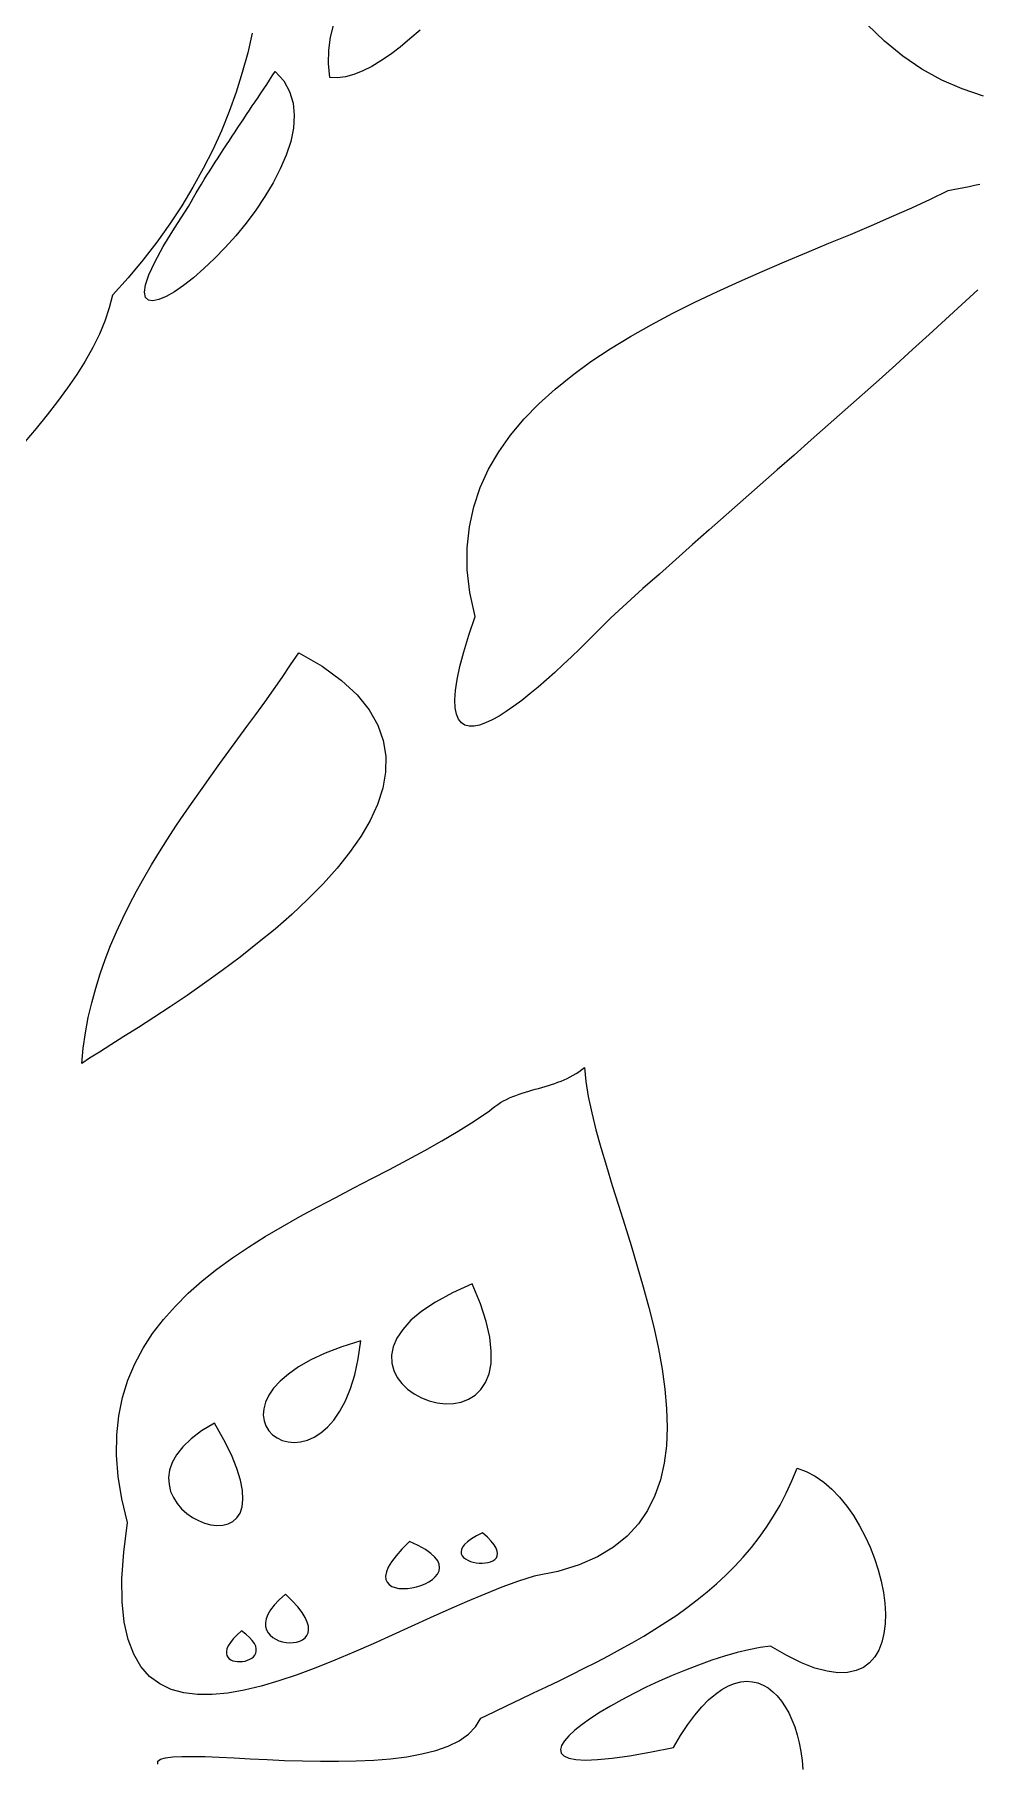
# Model space of a CAD drawing. Extents: x 2.9 to 46.8, y 120.5 to 170.8.
# Drawn here: x 17.86 to 27.04, y 144.63 to 161.47 of the extents above; entities that cross this region are included whole.
import ezdxf

# ---------------------------------------------------------------- set-up
doc = ezdxf.new("R2010")
doc.units = 0
doc.layers.get('0').update_dxf_attribs({"linetype": 'CONTINUOUS'})

msp = doc.modelspace()

# ---------------------------------------------------------------- linework, layer by layer
at = {"color": 7}
for p, q in [((19.982, 161.485), (19.938, 161.292)), ((20.746, 161.444), (20.776, 161.56)), ((21.618, 161.514), (21.52, 161.428)), ((26.147, 161.405), (25.978, 161.57)), ((20.726, 161.19), (20.73, 161.32)), ((20.73, 161.32), (20.746, 161.444)), ((21.424, 161.349), (21.33, 161.278)), ((21.52, 161.428), (21.424, 161.349)), ((26.325, 161.26), (26.147, 161.405)), ((19.938, 161.292), (19.885, 161.1)), ((20.738, 161.051), (20.726, 161.19)), ((21.147, 161.161), (21.059, 161.117)), ((21.237, 161.215), (21.147, 161.161)), ((21.33, 161.278), (21.237, 161.215)), ((26.511, 161.135), (26.325, 161.26)), ((26.704, 161.028), (26.511, 161.135)), ((19.885, 161.1), (19.825, 160.91)), ((20.095, 160.943), (20.123, 160.985)), ((20.123, 160.985), (20.15, 161.027)), ((20.15, 161.027), (20.178, 161.069)), ((20.178, 161.069), (20.205, 161.112)), ((20.205, 161.112), (20.289, 161.019)), ((20.289, 161.019), (20.346, 160.915)), ((20.813, 161.05), (20.738, 161.051)), ((20.892, 161.06), (20.813, 161.05)), ((20.974, 161.083), (20.892, 161.06)), ((21.059, 161.117), (20.974, 161.083)), ((26.904, 160.941), (26.704, 161.028)), ((19.825, 160.91), (19.758, 160.721)), ((19.983, 160.775), (20.011, 160.817)), ((20.011, 160.817), (20.039, 160.859)), ((20.039, 160.859), (20.067, 160.901)), ((20.067, 160.901), (20.095, 160.943)), ((20.346, 160.915), (20.38, 160.803)), ((20.38, 160.803), (20.392, 160.684)), ((27.111, 160.871), (26.904, 160.941)), ((19.758, 160.721), (19.682, 160.534)), ((19.871, 160.608), (19.899, 160.649)), ((19.899, 160.649), (19.927, 160.691)), ((19.927, 160.691), (19.955, 160.733)), ((19.955, 160.733), (19.983, 160.775)), ((20.392, 160.684), (20.383, 160.559)), ((19.682, 160.534), (19.597, 160.348)), ((19.759, 160.44), (19.787, 160.482)), ((19.787, 160.482), (19.815, 160.524)), ((19.815, 160.524), (19.843, 160.566)), ((19.843, 160.566), (19.871, 160.608)), ((20.383, 160.559), (20.357, 160.429)), ((19.597, 160.348), (19.505, 160.165)), ((19.649, 160.271), (19.676, 160.313)), ((19.676, 160.313), (19.704, 160.356)), ((19.704, 160.356), (19.731, 160.398)), ((19.731, 160.398), (19.759, 160.44)), ((20.314, 160.296), (20.256, 160.162)), ((20.357, 160.429), (20.314, 160.296)), ((19.505, 160.165), (19.404, 159.983)), ((19.541, 160.101), (19.568, 160.143)), ((19.568, 160.143), (19.594, 160.186)), ((19.594, 160.186), (19.621, 160.229)), ((19.621, 160.229), (19.649, 160.271)), ((20.256, 160.162), (20.187, 160.027)), ((19.404, 159.983), (19.295, 159.803)), ((19.437, 159.928), (19.462, 159.971)), ((19.462, 159.971), (19.488, 160.014)), ((19.488, 160.014), (19.514, 160.058)), ((19.514, 160.058), (19.541, 160.101)), ((20.187, 160.027), (20.106, 159.893)), ((26.593, 159.867), (26.766, 159.952)), ((26.766, 159.952), (26.817, 159.962)), ((26.817, 159.962), (26.869, 159.972)), ((26.869, 159.972), (26.92, 159.982)), ((26.92, 159.982), (26.971, 159.992)), ((26.971, 159.992), (27.023, 160.003)), ((27.023, 160.003), (27.074, 160.014)), ((19.295, 159.803), (19.178, 159.625)), ((19.223, 159.585), (19.362, 159.796)), ((19.362, 159.796), (19.386, 159.84)), ((19.386, 159.84), (19.411, 159.884)), ((19.411, 159.884), (19.437, 159.928)), ((20.106, 159.893), (20.018, 159.761)), ((26.219, 159.697), (26.411, 159.782)), ((26.411, 159.782), (26.593, 159.867)), ((19.178, 159.625), (19.051, 159.448)), ((19.922, 159.634), (19.821, 159.511)), ((20.018, 159.761), (19.922, 159.634)), ((25.815, 159.524), (26.02, 159.611)), ((26.02, 159.611), (26.219, 159.697)), ((19.051, 159.448), (18.916, 159.274)), ((19.113, 159.405), (19.223, 159.585)), ((19.821, 159.511), (19.718, 159.396)), ((25.604, 159.437), (25.815, 159.524)), ((18.916, 159.274), (18.773, 159.102)), ((19.032, 159.254), (19.113, 159.405)), ((19.613, 159.288), (19.51, 159.19)), ((19.718, 159.396), (19.613, 159.288)), ((25.171, 159.255), (25.389, 159.347)), ((25.389, 159.347), (25.604, 159.437)), ((18.943, 159.032), (18.975, 159.13)), ((18.975, 159.13), (19.032, 159.254)), ((19.51, 159.19), (19.409, 159.102)), ((24.732, 159.065), (24.952, 159.161)), ((24.952, 159.161), (25.171, 159.255)), ((18.773, 159.102), (18.62, 158.933)), ((18.933, 158.96), (18.943, 159.032)), ((18.942, 158.91), (18.933, 158.96)), ((19.223, 158.965), (19.143, 158.919)), ((19.313, 159.027), (19.223, 158.965)), ((19.409, 159.102), (19.313, 159.027)), ((24.296, 158.862), (24.513, 158.965)), ((24.513, 158.965), (24.732, 159.065)), ((27.057, 158.984), (26.9, 158.839)), ((18.589, 158.807), (18.546, 158.679)), ((18.62, 158.933), (18.589, 158.807)), ((18.97, 158.883), (18.942, 158.91)), ((19.014, 158.876), (18.97, 158.883)), ((19.072, 158.889), (19.014, 158.876)), ((19.143, 158.919), (19.072, 158.889)), ((24.083, 158.755), (24.296, 158.862)), ((26.9, 158.839), (26.742, 158.693)), ((18.546, 158.679), (18.492, 158.55)), ((23.669, 158.529), (23.873, 158.644)), ((23.873, 158.644), (24.083, 158.755)), ((26.742, 158.693), (26.582, 158.547)), ((18.492, 158.55), (18.428, 158.421)), ((23.472, 158.409), (23.669, 158.529)), ((26.582, 158.547), (26.42, 158.401)), ((18.354, 158.29), (18.271, 158.159)), ((18.428, 158.421), (18.354, 158.29)), ((23.104, 158.153), (23.283, 158.284)), ((23.283, 158.284), (23.472, 158.409)), ((26.42, 158.401), (26.258, 158.254)), ((18.271, 158.159), (18.181, 158.027)), ((22.934, 158.017), (23.104, 158.153)), ((26.094, 158.108), (25.929, 157.961)), ((26.258, 158.254), (26.094, 158.108)), ((18.181, 158.027), (18.085, 157.896)), ((22.777, 157.874), (22.934, 158.017)), ((25.929, 157.961), (25.764, 157.814)), ((17.983, 157.764), (17.876, 157.633)), ((18.085, 157.896), (17.983, 157.764)), ((22.632, 157.725), (22.777, 157.874)), ((25.764, 157.814), (25.598, 157.667)), ((17.876, 157.633), (17.766, 157.503)), ((22.501, 157.569), (22.632, 157.725)), ((25.598, 157.667), (25.432, 157.521)), ((22.385, 157.406), (22.501, 157.569)), ((25.432, 157.521), (25.265, 157.374)), ((22.286, 157.235), (22.385, 157.406)), ((25.265, 157.374), (25.099, 157.228)), ((22.205, 157.057), (22.286, 157.235)), ((25.099, 157.228), (24.933, 157.082)), ((22.142, 156.87), (22.205, 157.057)), ((24.767, 156.936), (24.602, 156.79)), ((24.933, 157.082), (24.767, 156.936)), ((22.099, 156.674), (22.142, 156.87)), ((24.602, 156.79), (24.438, 156.646)), ((22.078, 156.47), (22.099, 156.674)), ((24.438, 156.646), (24.274, 156.501)), ((22.079, 156.256), (22.078, 156.47)), ((24.274, 156.501), (24.112, 156.357)), ((22.104, 156.033), (22.079, 156.256)), ((24.112, 156.357), (23.951, 156.214)), ((23.951, 156.214), (23.791, 156.072)), ((22.154, 155.799), (22.104, 156.033)), ((23.633, 155.93), (23.477, 155.789)), ((23.791, 156.072), (23.633, 155.93)), ((22.093, 155.619), (22.154, 155.799)), ((23.477, 155.789), (23.406, 155.716)), ((22.045, 155.457), (22.093, 155.619)), ((23.332, 155.641), (23.255, 155.564)), ((23.406, 155.716), (23.332, 155.641)), ((20.356, 155.328), (20.437, 155.448)), ((20.437, 155.448), (20.665, 155.316)), ((22.007, 155.314), (22.045, 155.457)), ((23.096, 155.408), (23.014, 155.332)), ((23.176, 155.486), (23.096, 155.408)), ((23.255, 155.564), (23.176, 155.486)), ((20.274, 155.207), (20.356, 155.328)), ((20.665, 155.316), (20.854, 155.178)), ((21.981, 155.188), (22.007, 155.314)), ((22.932, 155.256), (22.85, 155.183)), ((23.014, 155.332), (22.932, 155.256)), ((20.104, 154.967), (20.19, 155.087)), ((20.19, 155.087), (20.274, 155.207)), ((20.854, 155.178), (21.006, 155.036)), ((21.958, 154.987), (21.965, 155.08)), ((21.965, 155.08), (21.981, 155.188)), ((22.769, 155.112), (22.689, 155.046)), ((22.85, 155.183), (22.769, 155.112)), ((20.018, 154.847), (20.104, 154.967)), ((21.006, 155.036), (21.123, 154.891)), ((21.961, 154.91), (21.958, 154.987)), ((21.973, 154.848), (21.961, 154.91)), ((22.533, 154.926), (22.459, 154.875)), ((22.61, 154.983), (22.533, 154.926)), ((22.689, 155.046), (22.61, 154.983)), ((19.843, 154.607), (19.931, 154.728)), ((19.931, 154.728), (20.018, 154.847)), ((21.123, 154.891), (21.207, 154.743)), ((21.207, 154.743), (21.26, 154.591)), ((21.993, 154.8), (21.973, 154.848)), ((22.021, 154.765), (21.993, 154.8)), ((22.056, 154.743), (22.021, 154.765)), ((22.097, 154.732), (22.056, 154.743)), ((22.145, 154.733), (22.097, 154.732)), ((22.199, 154.743), (22.145, 154.733)), ((22.257, 154.764), (22.199, 154.743)), ((22.321, 154.793), (22.257, 154.764)), ((22.388, 154.83), (22.321, 154.793)), ((22.459, 154.875), (22.388, 154.83)), ((19.755, 154.487), (19.843, 154.607)), ((21.26, 154.591), (21.284, 154.438)), ((19.667, 154.367), (19.755, 154.487)), ((21.284, 154.438), (21.282, 154.283)), ((19.493, 154.124), (19.58, 154.246)), ((19.58, 154.246), (19.667, 154.367)), ((21.282, 154.283), (21.254, 154.127)), ((19.407, 154.002), (19.493, 154.124)), ((21.254, 154.127), (21.203, 153.97)), ((19.322, 153.88), (19.407, 154.002)), ((21.203, 153.97), (21.131, 153.813)), ((19.157, 153.632), (19.239, 153.756)), ((19.239, 153.756), (19.322, 153.88)), ((21.131, 153.813), (21.04, 153.656)), ((19.078, 153.506), (19.157, 153.632)), ((21.04, 153.656), (20.932, 153.501)), ((18.926, 153.252), (19, 153.38)), ((19, 153.38), (19.078, 153.506)), ((20.932, 153.501), (20.809, 153.347)), ((18.854, 153.123), (18.926, 153.252)), ((20.809, 153.347), (20.673, 153.195)), ((18.785, 152.993), (18.854, 153.123)), ((20.525, 153.045), (20.368, 152.898)), ((20.673, 153.195), (20.525, 153.045)), ((18.72, 152.862), (18.785, 152.993)), ((20.368, 152.898), (20.205, 152.755)), ((18.601, 152.594), (18.659, 152.728)), ((18.659, 152.728), (18.72, 152.862)), ((20.205, 152.755), (20.035, 152.616)), ((18.548, 152.457), (18.601, 152.594)), ((20.035, 152.616), (19.863, 152.481)), ((18.5, 152.319), (18.548, 152.457)), ((19.863, 152.481), (19.69, 152.351)), ((18.456, 152.178), (18.5, 152.319)), ((19.517, 152.227), (19.347, 152.109)), ((19.69, 152.351), (19.517, 152.227)), ((18.384, 151.892), (18.417, 152.036)), ((18.417, 152.036), (18.456, 152.178)), ((19.347, 152.109), (19.181, 151.998)), ((18.357, 151.745), (18.384, 151.892)), ((19.022, 151.893), (18.872, 151.797)), ((19.181, 151.998), (19.022, 151.893)), ((18.335, 151.596), (18.357, 151.745)), ((18.732, 151.708), (18.605, 151.628)), ((18.872, 151.797), (18.732, 151.708)), ((18.32, 151.445), (18.335, 151.596)), ((18.493, 151.557), (18.397, 151.496)), ((18.605, 151.628), (18.493, 151.557)), ((18.397, 151.496), (18.32, 151.445)), ((23.139, 151.347), (23.167, 151.365)), ((23.167, 151.365), (23.194, 151.385)), ((23.194, 151.385), (23.22, 151.407)), ((23.22, 151.407), (23.234, 151.27)), ((22.709, 151.185), (22.741, 151.194)), ((22.741, 151.194), (22.773, 151.203)), ((22.773, 151.203), (22.805, 151.212)), ((22.805, 151.212), (22.837, 151.221)), ((22.837, 151.221), (22.869, 151.231)), ((22.869, 151.231), (22.9, 151.241)), ((22.9, 151.241), (22.932, 151.251)), ((22.932, 151.251), (22.963, 151.262)), ((22.963, 151.262), (22.993, 151.273)), ((22.993, 151.273), (23.023, 151.286)), ((23.023, 151.286), (23.053, 151.299)), ((23.053, 151.299), (23.083, 151.314)), ((23.083, 151.314), (23.111, 151.33)), ((23.111, 151.33), (23.139, 151.347)), ((23.234, 151.27), (23.258, 151.122)), ((22.321, 151.006), (22.348, 151.027)), ((22.348, 151.027), (22.376, 151.046)), ((22.376, 151.046), (22.404, 151.064)), ((22.404, 151.064), (22.432, 151.08)), ((22.432, 151.08), (22.462, 151.095)), ((22.462, 151.095), (22.491, 151.109)), ((22.491, 151.109), (22.522, 151.122)), ((22.522, 151.122), (22.552, 151.134)), ((22.552, 151.134), (22.583, 151.146)), ((22.583, 151.146), (22.614, 151.156)), ((22.614, 151.156), (22.646, 151.166)), ((22.646, 151.166), (22.678, 151.176)), ((22.678, 151.176), (22.709, 151.185)), ((23.258, 151.122), (23.292, 150.965)), ((21.991, 150.785), (22.147, 150.883)), ((22.147, 150.883), (22.296, 150.983)), ((22.296, 150.983), (22.321, 151.006)), ((23.292, 150.965), (23.333, 150.798)), ((21.664, 150.597), (21.83, 150.69)), ((21.83, 150.69), (21.991, 150.785)), ((23.333, 150.798), (23.381, 150.625)), ((21.495, 150.505), (21.664, 150.597)), ((23.381, 150.625), (23.435, 150.444)), ((21.147, 150.323), (21.322, 150.413)), ((21.322, 150.413), (21.495, 150.505)), ((23.435, 150.444), (23.492, 150.257)), ((20.796, 150.14), (20.972, 150.232)), ((20.972, 150.232), (21.147, 150.323)), ((23.492, 150.257), (23.552, 150.065)), ((20.447, 149.953), (20.621, 150.047)), ((20.621, 150.047), (20.796, 150.14)), ((23.552, 150.065), (23.614, 149.87)), ((20.109, 149.758), (20.276, 149.857)), ((20.276, 149.857), (20.447, 149.953)), ((23.614, 149.87), (23.676, 149.671)), ((19.946, 149.656), (20.109, 149.758)), ((19.638, 149.44), (19.789, 149.55)), ((19.789, 149.55), (19.946, 149.656)), ((23.676, 149.671), (23.736, 149.47)), ((19.494, 149.326), (19.638, 149.44)), ((23.736, 149.47), (23.795, 149.268)), ((19.233, 149.082), (19.359, 149.207)), ((19.359, 149.207), (19.494, 149.326)), ((21.933, 149.21), (21.77, 149.121)), ((22.127, 149.298), (21.933, 149.21)), ((22.207, 149.104), (22.127, 149.298)), ((23.795, 149.268), (23.849, 149.066)), ((19.116, 148.951), (19.233, 149.082)), ((21.636, 149.032), (21.53, 148.943)), ((21.77, 149.121), (21.636, 149.032)), ((22.263, 148.931), (22.207, 149.104)), ((23.849, 149.066), (23.899, 148.864)), ((19.011, 148.814), (19.116, 148.951)), ((21.449, 148.854), (21.392, 148.768)), ((21.53, 148.943), (21.449, 148.854)), ((22.298, 148.777), (22.263, 148.931)), ((23.899, 148.864), (23.942, 148.664)), ((18.837, 148.518), (18.918, 148.67)), ((18.918, 148.67), (19.011, 148.814)), ((20.855, 148.684), (20.693, 148.621)), ((21.04, 148.742), (20.855, 148.684)), ((21.015, 148.568), (21.04, 148.742)), ((21.357, 148.684), (21.341, 148.603)), ((21.392, 148.768), (21.357, 148.684)), ((22.313, 148.641), (22.298, 148.777)), ((18.771, 148.358), (18.837, 148.518)), ((20.554, 148.556), (20.434, 148.488)), ((20.693, 148.621), (20.554, 148.556)), ((20.981, 148.413), (21.015, 148.568)), ((21.341, 148.603), (21.344, 148.526)), ((21.344, 148.526), (21.363, 148.454)), ((22.291, 148.422), (22.31, 148.523)), ((22.31, 148.523), (22.313, 148.641)), ((23.942, 148.664), (23.978, 148.466)), ((18.719, 148.19), (18.771, 148.358)), ((20.254, 148.35), (20.191, 148.28)), ((20.335, 148.419), (20.254, 148.35)), ((20.434, 148.488), (20.335, 148.419)), ((20.94, 148.277), (20.981, 148.413)), ((21.363, 148.454), (21.396, 148.387)), ((21.396, 148.387), (21.441, 148.326)), ((22.212, 148.268), (22.257, 148.337)), ((22.257, 148.337), (22.291, 148.422)), ((23.978, 148.466), (24.005, 148.272)), ((18.682, 148.012), (18.719, 148.19)), ((20.144, 148.212), (20.112, 148.145)), ((20.191, 148.28), (20.144, 148.212)), ((20.891, 148.159), (20.94, 148.277)), ((21.441, 148.326), (21.497, 148.272)), ((21.497, 148.272), (21.561, 148.225)), ((21.561, 148.225), (21.632, 148.187)), ((21.632, 148.187), (21.708, 148.158)), ((22.02, 148.146), (22.091, 148.173)), ((22.091, 148.173), (22.156, 148.213)), ((22.156, 148.213), (22.212, 148.268)), ((24.005, 148.272), (24.022, 148.083)), ((18.662, 147.826), (18.682, 148.012)), ((20.095, 148.081), (20.09, 148.021)), ((20.09, 148.021), (20.098, 147.964)), ((20.112, 148.145), (20.095, 148.081)), ((20.779, 147.971), (20.837, 148.057)), ((20.837, 148.057), (20.891, 148.159)), ((21.708, 148.158), (21.786, 148.139)), ((21.786, 148.139), (21.866, 148.13)), ((21.866, 148.13), (21.944, 148.132)), ((21.944, 148.132), (22.02, 148.146)), ((24.022, 148.083), (24.027, 147.898)), ((18.66, 147.629), (18.662, 147.826)), ((19.488, 147.865), (19.386, 147.788)), ((19.613, 147.942), (19.488, 147.865)), ((19.706, 147.778), (19.613, 147.942)), ((20.098, 147.964), (20.116, 147.913)), ((20.116, 147.913), (20.144, 147.867)), ((20.144, 147.867), (20.181, 147.828)), ((20.181, 147.828), (20.225, 147.796)), ((20.586, 147.804), (20.652, 147.846)), ((20.652, 147.846), (20.716, 147.901)), ((20.716, 147.901), (20.779, 147.971)), ((24.027, 147.898), (24.02, 147.721)), ((19.306, 147.71), (19.245, 147.633)), ((19.386, 147.788), (19.306, 147.71)), ((19.779, 147.631), (19.706, 147.778)), ((20.225, 147.796), (20.275, 147.772)), ((20.275, 147.772), (20.331, 147.757)), ((20.331, 147.757), (20.391, 147.752)), ((20.391, 147.752), (20.454, 147.758)), ((20.454, 147.758), (20.52, 147.775)), ((20.52, 147.775), (20.586, 147.804)), ((24.02, 147.721), (23.998, 147.55)), ((18.676, 147.422), (18.66, 147.629)), ((19.203, 147.557), (19.177, 147.483)), ((19.245, 147.633), (19.203, 147.557)), ((19.832, 147.5), (19.779, 147.631)), ((19.868, 147.384), (19.832, 147.5)), ((23.998, 147.55), (23.961, 147.387)), ((25.243, 147.378), (25.294, 147.502)), ((25.294, 147.502), (25.384, 147.469)), ((18.712, 147.204), (18.676, 147.422)), ((19.177, 147.483), (19.167, 147.411)), ((19.167, 147.411), (19.171, 147.342)), ((19.171, 147.342), (19.187, 147.276)), ((19.887, 147.283), (19.868, 147.384)), ((23.961, 147.387), (23.908, 147.234)), ((25.188, 147.258), (25.243, 147.378)), ((25.384, 147.469), (25.471, 147.423)), ((25.471, 147.423), (25.554, 147.365)), ((25.554, 147.365), (25.633, 147.296)), ((18.767, 146.974), (18.712, 147.204)), ((19.187, 147.276), (19.214, 147.215)), ((19.214, 147.215), (19.25, 147.158)), ((19.25, 147.158), (19.294, 147.107)), ((19.883, 147.124), (19.892, 147.197)), ((19.892, 147.197), (19.887, 147.283)), ((23.908, 147.234), (23.837, 147.091)), ((25.128, 147.143), (25.188, 147.258)), ((25.633, 147.296), (25.708, 147.219)), ((25.708, 147.219), (25.778, 147.133)), ((19.294, 147.107), (19.344, 147.061)), ((19.344, 147.061), (19.399, 147.022)), ((19.399, 147.022), (19.458, 146.991)), ((19.458, 146.991), (19.518, 146.967)), ((19.747, 146.96), (19.793, 146.983)), ((19.793, 146.983), (19.832, 147.018)), ((19.832, 147.018), (19.863, 147.065)), ((19.863, 147.065), (19.883, 147.124)), ((23.837, 147.091), (23.747, 146.959)), ((24.996, 146.928), (25.064, 147.033)), ((25.064, 147.033), (25.128, 147.143)), ((25.778, 147.133), (25.844, 147.04)), ((25.844, 147.04), (25.904, 146.941)), ((18.729, 146.685), (18.767, 146.974)), ((19.518, 146.967), (19.578, 146.951)), ((19.578, 146.951), (19.638, 146.944)), ((19.638, 146.944), (19.694, 146.947)), ((19.694, 146.947), (19.747, 146.96)), ((22.119, 146.813), (22.081, 146.785)), ((22.167, 146.842), (22.119, 146.813)), ((22.227, 146.873), (22.167, 146.842)), ((22.275, 146.83), (22.227, 146.873)), ((22.313, 146.791), (22.275, 146.83)), ((23.636, 146.838), (23.503, 146.731)), ((23.747, 146.959), (23.636, 146.838)), ((24.848, 146.729), (24.924, 146.826)), ((24.924, 146.826), (24.996, 146.928)), ((25.904, 146.941), (25.959, 146.837)), ((25.959, 146.837), (26.008, 146.731)), ((18.712, 146.427), (18.729, 146.685)), ((21.384, 146.647), (21.34, 146.588)), ((21.442, 146.713), (21.384, 146.647)), ((21.516, 146.786), (21.442, 146.713)), ((21.601, 146.748), (21.516, 146.786)), ((21.67, 146.71), (21.601, 146.748)), ((21.724, 146.672), (21.67, 146.71)), ((21.763, 146.635), (21.724, 146.672)), ((22.021, 146.709), (22.018, 146.687)), ((22.018, 146.687), (22.02, 146.667)), ((22.02, 146.667), (22.029, 146.648)), ((22.033, 146.733), (22.021, 146.709)), ((22.029, 146.648), (22.043, 146.632)), ((22.052, 146.758), (22.033, 146.733)), ((22.081, 146.785), (22.052, 146.758)), ((22.34, 146.755), (22.313, 146.791)), ((22.359, 146.723), (22.34, 146.755)), ((22.37, 146.694), (22.359, 146.723)), ((22.362, 146.628), (22.371, 146.647)), ((22.374, 146.669), (22.37, 146.694)), ((22.371, 146.647), (22.374, 146.669)), ((23.503, 146.731), (23.348, 146.637)), ((24.769, 146.636), (24.848, 146.729)), ((26.008, 146.731), (26.05, 146.621)), ((21.291, 146.491), (21.283, 146.451)), ((21.309, 146.536), (21.291, 146.491)), ((21.34, 146.588), (21.309, 146.536)), ((21.79, 146.599), (21.763, 146.635)), ((21.788, 146.47), (21.803, 146.5)), ((21.805, 146.565), (21.79, 146.599)), ((21.803, 146.5), (21.809, 146.531)), ((21.809, 146.531), (21.805, 146.565)), ((22.043, 146.632), (22.061, 146.617)), ((22.061, 146.617), (22.084, 146.605)), ((22.084, 146.605), (22.109, 146.594)), ((22.109, 146.594), (22.136, 146.586)), ((22.136, 146.586), (22.165, 146.58)), ((22.165, 146.58), (22.195, 146.577)), ((22.195, 146.577), (22.224, 146.576)), ((22.224, 146.576), (22.253, 146.578)), ((22.253, 146.578), (22.281, 146.582)), ((22.281, 146.582), (22.306, 146.589)), ((22.306, 146.589), (22.329, 146.599)), ((22.329, 146.599), (22.347, 146.612)), ((22.347, 146.612), (22.362, 146.628)), ((22.962, 146.495), (22.73, 146.449)), ((23.168, 146.559), (22.962, 146.495)), ((23.348, 146.637), (23.168, 146.559)), ((24.599, 146.459), (24.686, 146.546)), ((24.686, 146.546), (24.769, 146.636)), ((26.05, 146.621), (26.086, 146.511)), ((26.086, 146.511), (26.115, 146.401)), ((18.714, 146.2), (18.712, 146.427)), ((21.283, 146.451), (21.286, 146.418)), ((21.286, 146.418), (21.298, 146.39)), ((21.298, 146.39), (21.317, 146.367)), ((21.317, 146.367), (21.344, 146.35)), ((21.344, 146.35), (21.376, 146.339)), ((21.376, 146.339), (21.412, 146.331)), ((21.412, 146.331), (21.453, 146.329)), ((21.453, 146.329), (21.495, 146.33)), ((21.495, 146.33), (21.539, 146.336)), ((21.539, 146.336), (21.583, 146.346)), ((21.583, 146.346), (21.626, 146.359)), ((21.626, 146.359), (21.667, 146.375)), ((21.667, 146.375), (21.704, 146.395)), ((21.704, 146.395), (21.738, 146.417)), ((21.738, 146.417), (21.766, 146.443)), ((21.766, 146.443), (21.788, 146.47)), ((22.417, 146.342), (22.25, 146.275)), ((22.577, 146.4), (22.417, 146.342)), ((22.73, 146.449), (22.577, 146.4)), ((24.417, 146.296), (24.509, 146.376)), ((24.509, 146.376), (24.599, 146.459)), ((26.115, 146.401), (26.136, 146.292)), ((18.734, 146.003), (18.714, 146.2)), ((20.196, 146.168), (20.159, 146.12)), ((20.244, 146.219), (20.196, 146.168)), ((20.305, 146.273), (20.244, 146.219)), ((20.372, 146.209), (20.305, 146.273)), ((20.426, 146.15), (20.372, 146.209)), ((20.468, 146.096), (20.426, 146.15)), ((22.077, 146.203), (21.9, 146.125)), ((22.25, 146.275), (22.077, 146.203)), ((24.12, 146.071), (24.222, 146.143)), ((24.222, 146.143), (24.32, 146.218)), ((24.32, 146.218), (24.417, 146.296)), ((26.136, 146.292), (26.15, 146.185)), ((26.15, 146.185), (26.155, 146.082)), ((18.772, 145.832), (18.734, 146.003)), ((20.118, 146.033), (20.111, 145.995)), ((20.111, 145.995), (20.112, 145.959)), ((20.134, 146.075), (20.118, 146.033)), ((20.159, 146.12), (20.134, 146.075)), ((20.499, 146.047), (20.468, 146.096)), ((20.519, 146.002), (20.499, 146.047)), ((20.53, 145.963), (20.519, 146.002)), ((21.718, 146.043), (21.533, 145.959)), ((21.9, 146.125), (21.718, 146.043)), ((23.908, 145.932), (24.015, 146.001)), ((24.015, 146.001), (24.12, 146.071)), ((26.153, 145.984), (26.141, 145.892)), ((26.155, 146.082), (26.153, 145.984)), ((18.827, 145.688), (18.772, 145.832)), ((19.769, 145.803), (19.749, 145.771)), ((19.796, 145.838), (19.769, 145.803)), ((19.831, 145.876), (19.796, 145.838)), ((19.876, 145.917), (19.831, 145.876)), ((19.92, 145.884), (19.876, 145.917)), ((19.956, 145.852), (19.92, 145.884)), ((19.983, 145.822), (19.956, 145.852)), ((20.003, 145.793), (19.983, 145.822)), ((20.112, 145.959), (20.121, 145.927)), ((20.121, 145.927), (20.136, 145.899)), ((20.136, 145.899), (20.157, 145.874)), ((20.157, 145.874), (20.182, 145.852)), ((20.182, 145.852), (20.211, 145.835)), ((20.211, 145.835), (20.243, 145.82)), ((20.243, 145.82), (20.277, 145.81)), ((20.277, 145.81), (20.312, 145.803)), ((20.312, 145.803), (20.348, 145.801)), ((20.382, 145.802), (20.415, 145.807)), ((20.415, 145.807), (20.446, 145.817)), ((20.446, 145.817), (20.473, 145.83)), ((20.473, 145.83), (20.497, 145.848)), ((20.497, 145.848), (20.515, 145.87)), ((20.515, 145.87), (20.527, 145.896)), ((20.527, 145.896), (20.532, 145.927)), ((20.532, 145.927), (20.53, 145.963)), ((21.347, 145.874), (21.16, 145.79)), ((21.533, 145.959), (21.347, 145.874)), ((23.687, 145.801), (23.799, 145.866)), ((23.799, 145.866), (23.908, 145.932)), ((26.121, 145.806), (26.091, 145.73)), ((26.141, 145.892), (26.121, 145.806)), ((18.897, 145.569), (18.827, 145.688)), ((19.736, 145.743), (19.73, 145.717)), ((19.73, 145.717), (19.73, 145.695)), ((19.73, 145.695), (19.735, 145.675)), ((19.735, 145.675), (19.744, 145.659)), ((19.749, 145.771), (19.736, 145.743)), ((19.744, 145.659), (19.758, 145.645)), ((19.758, 145.645), (19.775, 145.634)), ((19.936, 145.63), (19.958, 145.64)), ((19.958, 145.64), (19.977, 145.651)), ((19.977, 145.651), (19.994, 145.665)), ((19.994, 145.665), (20.008, 145.681)), ((20.016, 145.767), (20.003, 145.793)), ((20.008, 145.681), (20.017, 145.7)), ((20.022, 145.743), (20.016, 145.767)), ((20.017, 145.7), (20.022, 145.72)), ((20.022, 145.72), (20.022, 145.743)), ((20.348, 145.801), (20.382, 145.802)), ((20.972, 145.708), (20.786, 145.63)), ((21.16, 145.79), (20.972, 145.708)), ((23.339, 145.613), (23.457, 145.674)), ((23.457, 145.674), (23.573, 145.737)), ((23.573, 145.737), (23.687, 145.801)), ((24.587, 145.67), (24.462, 145.63)), ((24.709, 145.705), (24.587, 145.67)), ((24.825, 145.733), (24.709, 145.705)), ((24.934, 145.754), (24.825, 145.733)), ((25.036, 145.768), (24.934, 145.754)), ((25.193, 145.676), (25.036, 145.768)), ((25.337, 145.605), (25.193, 145.676)), ((26.051, 145.662), (26.001, 145.605)), ((26.091, 145.73), (26.051, 145.662)), ((18.982, 145.473), (18.897, 145.569)), ((19.08, 145.399), (18.982, 145.473)), ((19.775, 145.634), (19.794, 145.626)), ((19.794, 145.626), (19.816, 145.62)), ((19.816, 145.62), (19.84, 145.617)), ((19.84, 145.617), (19.864, 145.617)), ((19.864, 145.617), (19.888, 145.619)), ((19.888, 145.619), (19.913, 145.623)), ((19.913, 145.623), (19.936, 145.63)), ((20.42, 145.488), (20.243, 145.429)), ((20.602, 145.556), (20.42, 145.488)), ((20.786, 145.63), (20.602, 145.556)), ((22.975, 145.431), (23.098, 145.491)), ((23.098, 145.491), (23.219, 145.552)), ((23.219, 145.552), (23.339, 145.613)), ((24.076, 145.482), (23.948, 145.425)), ((24.205, 145.535), (24.076, 145.482)), ((24.334, 145.584), (24.205, 145.535)), ((24.462, 145.63), (24.334, 145.584)), ((25.468, 145.554), (25.337, 145.605)), ((25.586, 145.523), (25.468, 145.554)), ((25.692, 145.508), (25.586, 145.523)), ((25.786, 145.511), (25.692, 145.508)), ((25.869, 145.529), (25.786, 145.511)), ((25.94, 145.56), (25.869, 145.529)), ((26.001, 145.605), (25.94, 145.56)), ((19.191, 145.346), (19.08, 145.399)), ((19.314, 145.312), (19.191, 145.346)), ((19.448, 145.296), (19.314, 145.312)), ((19.743, 145.31), (19.591, 145.295)), ((19.903, 145.338), (19.743, 145.31)), ((20.07, 145.378), (19.903, 145.338)), ((20.243, 145.429), (20.07, 145.378)), ((22.597, 145.251), (22.724, 145.312)), ((22.724, 145.312), (22.85, 145.372)), ((22.85, 145.372), (22.975, 145.431)), ((23.701, 145.307), (23.585, 145.246)), ((23.823, 145.367), (23.701, 145.307)), ((23.948, 145.425), (23.823, 145.367)), ((24.431, 145.243), (24.497, 145.3)), ((24.497, 145.3), (24.561, 145.345)), ((24.561, 145.345), (24.624, 145.38)), ((24.624, 145.38), (24.685, 145.405)), ((24.685, 145.405), (24.745, 145.419)), ((24.745, 145.419), (24.803, 145.425)), ((24.803, 145.425), (24.858, 145.421)), ((24.858, 145.421), (24.912, 145.409)), ((24.912, 145.409), (24.963, 145.388)), ((24.963, 145.388), (25.012, 145.36)), ((25.012, 145.36), (25.058, 145.324)), ((25.058, 145.324), (25.101, 145.282)), ((19.591, 145.295), (19.448, 145.296)), ((22.34, 145.129), (22.469, 145.19)), ((22.469, 145.19), (22.597, 145.251)), ((23.476, 145.184), (23.374, 145.123)), ((23.585, 145.246), (23.476, 145.184)), ((24.296, 145.095), (24.364, 145.175)), ((24.364, 145.175), (24.431, 145.243)), ((25.101, 145.282), (25.142, 145.233)), ((25.142, 145.233), (25.179, 145.178)), ((25.179, 145.178), (25.213, 145.117)), ((22.09, 144.909), (22.16, 144.982)), ((22.16, 144.982), (22.21, 145.066)), ((22.21, 145.066), (22.34, 145.129)), ((23.198, 145.004), (23.128, 144.948)), ((23.281, 145.063), (23.198, 145.004)), ((23.374, 145.123), (23.281, 145.063)), ((24.158, 144.898), (24.228, 145.003)), ((24.228, 145.003), (24.296, 145.095)), ((25.213, 145.117), (25.244, 145.051)), ((25.244, 145.051), (25.271, 144.98)), ((25.271, 144.98), (25.295, 144.904)), ((21.771, 144.751), (21.893, 144.794)), ((21.893, 144.794), (22, 144.846)), ((22, 144.846), (22.09, 144.909)), ((22.998, 144.801), (22.987, 144.76)), ((23.026, 144.846), (22.998, 144.801)), ((23.07, 144.895), (23.026, 144.846)), ((23.128, 144.948), (23.07, 144.895)), ((24.089, 144.78), (24.158, 144.898)), ((25.295, 144.904), (25.314, 144.825)), ((25.314, 144.825), (25.33, 144.742)), ((19.061, 144.618), (19.062, 144.646)), ((19.062, 144.646), (19.088, 144.666)), ((19.088, 144.666), (19.137, 144.681)), ((19.137, 144.681), (19.207, 144.689)), ((19.207, 144.689), (19.296, 144.693)), ((19.296, 144.693), (19.402, 144.694)), ((19.402, 144.694), (19.524, 144.691)), ((19.524, 144.691), (19.659, 144.685)), ((19.659, 144.685), (19.806, 144.678)), ((19.806, 144.678), (19.963, 144.67)), ((19.963, 144.67), (20.127, 144.662)), ((20.127, 144.662), (20.297, 144.655)), ((20.297, 144.655), (20.471, 144.649)), ((20.471, 144.649), (20.647, 144.646)), ((20.647, 144.646), (20.822, 144.646)), ((20.822, 144.646), (20.996, 144.649)), ((20.996, 144.649), (21.167, 144.657)), ((21.167, 144.657), (21.331, 144.671)), ((21.331, 144.671), (21.488, 144.69)), ((21.488, 144.69), (21.635, 144.717)), ((21.635, 144.717), (21.771, 144.751)), ((22.987, 144.76), (22.994, 144.726)), ((22.994, 144.726), (23.021, 144.698)), ((23.021, 144.698), (23.068, 144.677)), ((23.068, 144.677), (23.137, 144.663)), ((23.137, 144.663), (23.23, 144.658)), ((23.23, 144.658), (23.347, 144.662)), ((23.347, 144.662), (23.49, 144.675)), ((23.49, 144.675), (23.661, 144.699)), ((23.661, 144.699), (23.86, 144.734)), ((23.86, 144.734), (24.089, 144.78)), ((25.33, 144.742), (25.342, 144.655)), ((25.342, 144.655), (25.349, 144.566))]:
    msp.add_line(p, q, dxfattribs=at)
for points in [[(20.205, 161.112), (20.205, 161.112)], [(20.437, 155.448), (20.437, 155.448)], [(23.22, 151.407), (23.22, 151.407)], [(22.127, 149.298), (22.127, 149.298)], [(21.04, 148.742), (21.04, 148.742)], [(19.613, 147.942), (19.613, 147.942)], [(25.294, 147.502), (25.294, 147.502)], [(22.227, 146.873), (22.227, 146.873)], [(21.516, 146.786), (21.516, 146.786)], [(20.305, 146.273), (20.305, 146.273)], [(19.876, 145.917), (19.876, 145.917)]]:
    msp.add_lwpolyline(points, dxfattribs=at)

doc.saveas('drawing.dxf')
